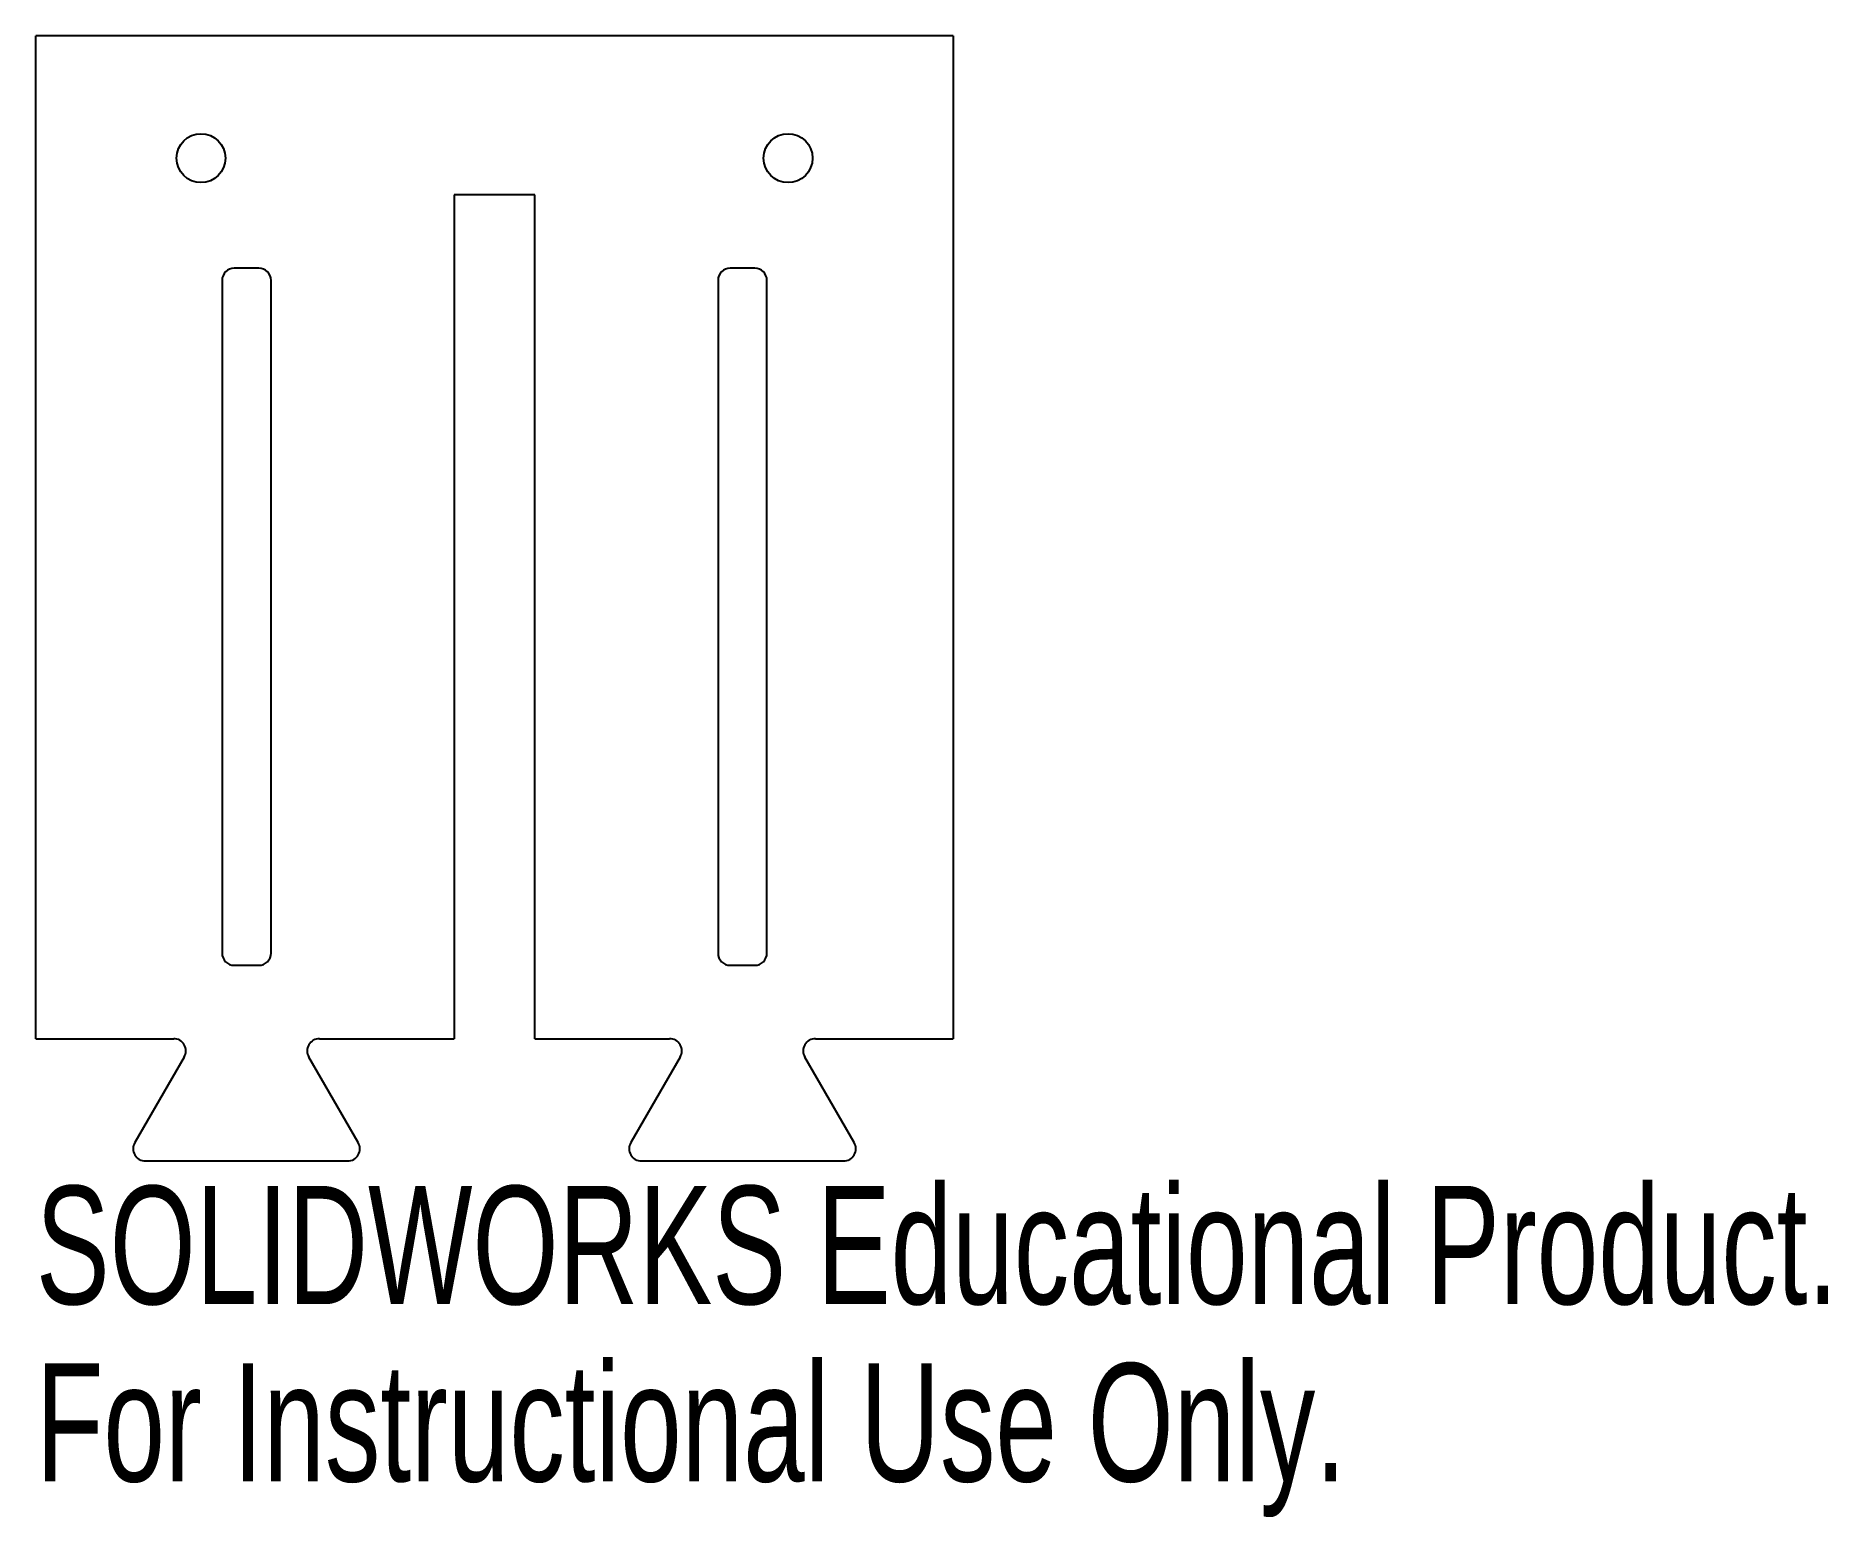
# Model space of a CAD drawing. Header units: millimetres. Extents: x -18.8 to 54.5, y -19.6 to 41.
import ezdxf

# ---------------------------------------------------------------- set-up
doc = ezdxf.new("R2010")
doc.units = ezdxf.units.MM
doc.styles.add('SLDTEXTSTYLE0', font='TXT', dxfattribs={"width": 0.7})

msp = doc.modelspace()

# ---------------------------------------------------------------- linework, layer by layer
at = {"color": 7, "linetype": 'Continuous', "lineweight": 25}
for p, q in [((18.75, 41), (-18.75, 41)), ((-18.75, 0), (-18.75, 41)), ((18.75, 41), (18.75, 0)), ((-1.65, 34.5), (-1.65, 0)), ((1.65, 34.5), (-1.65, 34.5)), ((1.65, 0), (1.65, 34.5)), ((-11.137, 31), (-11.137, 3.5)), ((-9.637, 31.5), (-10.637, 31.5)), ((-9.137, 3.5), (-9.137, 31)), ((9.137, 31), (9.137, 3.5)), ((10.637, 31.5), (9.637, 31.5)), ((11.137, 3.5), (11.137, 31)), ((-10.637, 3), (-9.637, 3)), ((9.637, 3), (10.637, 3)), ((-18.75, 0), (-13.116, 0)), ((-7.157, 0), (-1.65, 0)), ((1.65, 0), (7.157, 0)), ((13.116, 0), (18.75, 0)), ((-12.683, -0.75), (-14.704, -4.25)), ((-5.57, -4.25), (-7.59, -0.75)), ((7.59, -0.75), (5.57, -4.25)), ((14.704, -4.25), (12.683, -0.75)), ((-14.271, -5), (-6.003, -5)), ((6.003, -5), (14.271, -5))]:
    msp.add_line(p, q, dxfattribs=at)
for centre in [(-12, 36), (12, 36)]:
    msp.add_circle(centre, 1, dxfattribs=at)
for centre, start, end in [((-10.637, 31), 90, 180), ((-9.637, 31), 0, 90), ((9.637, 31), 90, 180), ((10.637, 31), 0, 90), ((-10.637, 3.5), 180, 270), ((-9.637, 3.5), 270, 0), ((9.637, 3.5), 180, 270), ((10.637, 3.5), 270, 0), ((-13.116, -0.5), 330, 90), ((-7.157, -0.5), 90, 210), ((7.157, -0.5), 330, 90), ((13.116, -0.5), 90, 210), ((-14.271, -4.5), 150, 270), ((-6.003, -4.5), 270, 30), ((6.003, -4.5), 150, 270), ((14.271, -4.5), 270, 30)]:
    msp.add_arc(centre, 0.5, start, end, dxfattribs=at)

# ---------------------------------------------------------------- texts
at = {"color": 7, "linetype": 'Continuous', "char_height": 4.83362, "attachment_point": 1, "style": 'SLDTEXTSTYLE0'}
for s, insert in [('SOLIDWORKS Educational Product.', (-18.75, -6.02)), ('For Instructional Use Only.', (-18.75, -13.27))]:
    msp.add_mtext(s, dxfattribs=dict(at, insert=insert))

doc.saveas('drawing.dxf')
